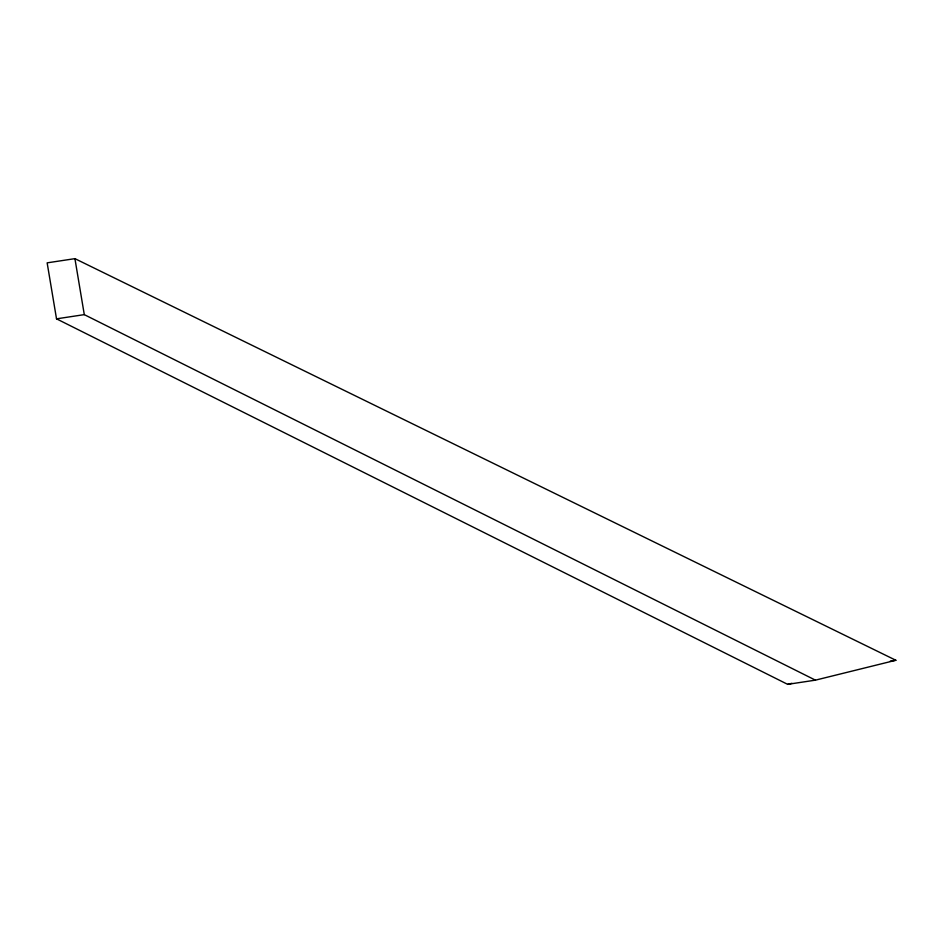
<?xml version="1.0" encoding="UTF-8"?>
<svg xmlns="http://www.w3.org/2000/svg" width="943" height="943" viewBox="0 0 943 943"><rect width="100%" height="100%" fill="white"/><g stroke="black" fill="none" stroke-linecap="round" stroke-linejoin="round"><path stroke-width="1.41" d="M787.664 684.347L815.436 680.151L895.85 660.265L74.921 258.653L47.15 262.849L56.521 318.84L787.664 684.347L791.896 683.31M56.521 318.84L84.292 314.632L815.436 680.151M890.298 661.102L895.85 660.265M74.921 258.653L84.292 314.632"/></g></svg>
